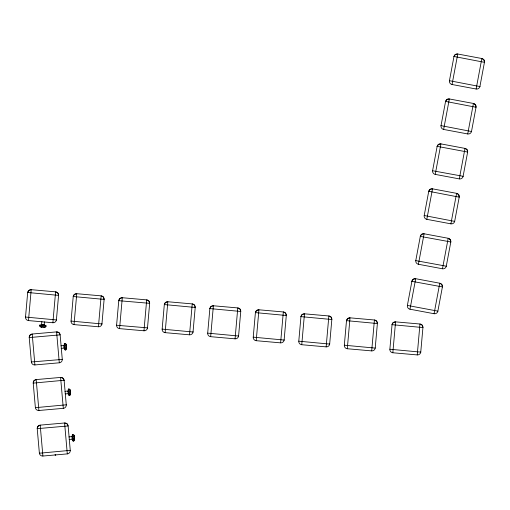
<?xml version="1.0" encoding="UTF-8"?>
<svg xmlns="http://www.w3.org/2000/svg" width="510" height="510" viewBox="0 0 510 510"><rect width="100%" height="100%" fill="white"/><g stroke="black" fill="none" stroke-linecap="round" stroke-linejoin="round"><path stroke-width="0.76" d="M25.513 317.048L27.687 292.491L58.573 295.379L56.4 319.936L25.513 317.048A3.264 3.264 0 0 0 28.477 320.586L52.874 322.741A3.264 3.264 0 0 0 56.419 319.776L56.406 319.885M52.874 322.741L55.609 291.835L57.821 292.989L58.573 295.379A3.264 3.264 0 0 0 55.609 291.835L31.206 289.68L28.821 290.432L27.667 292.644A3.264 3.264 0 0 1 31.206 289.68L28.477 320.586M71.049 321.172L73.23 296.514L104.116 299.402L101.943 323.958L71.056 321.07A3.264 3.264 0 0 0 74.02 324.609L98.424 326.763A3.264 3.264 0 0 0 101.962 323.799L101.955 323.85M116.599 325.093L116.599 325.093A3.264 3.264 0 0 0 119.569 328.631L143.967 330.786L146.695 299.88A3.264 3.264 0 0 1 149.659 303.424L148.914 301.034L146.695 299.88L122.298 297.725A3.264 3.264 0 0 0 118.76 300.69L149.666 303.329L147.498 327.873L116.592 325.246L118.773 300.537M162.148 329.116L164.322 304.559L195.209 307.447L193.035 332.004L162.148 329.116A3.264 3.264 0 0 0 165.112 332.654L189.51 334.809A3.264 3.264 0 0 0 193.054 331.844L193.041 331.882M207.691 333.138L209.865 308.582L240.752 311.47L238.578 336.026L207.691 333.138A3.264 3.264 0 0 0 210.655 336.676L235.059 338.831A3.264 3.264 0 0 0 238.597 335.867L238.578 336.007M235.059 338.831L237.787 307.925L240 309.079L240.752 311.47A3.264 3.264 0 0 0 237.787 307.925L213.384 305.77L211 306.523L209.846 308.735A3.264 3.264 0 0 1 213.384 305.77L210.655 336.676M253.228 337.263L255.408 312.604L286.295 315.492L284.121 340.049L253.234 337.161A3.264 3.264 0 0 0 256.205 340.699L280.602 342.854A3.264 3.264 0 0 0 284.14 339.889L284.134 339.947M280.602 342.854L283.33 311.948L285.549 313.102L286.295 315.492A3.264 3.264 0 0 0 283.33 311.948L258.933 309.793L256.549 310.545L255.389 312.757A3.264 3.264 0 0 1 258.933 309.793L256.205 340.699M298.784 341.222L300.951 316.627L331.838 319.515L329.67 344.072L298.784 341.184A3.264 3.264 0 0 0 301.748 344.722L326.145 346.876A3.264 3.264 0 0 0 329.683 343.912L329.67 344.052M326.145 346.876L328.873 315.97L331.092 317.124L331.838 319.515A3.264 3.264 0 0 0 328.873 315.97L304.476 313.816L302.092 314.568L300.938 316.78A3.264 3.264 0 0 1 304.476 313.816L301.748 344.722M389.869 349.261L392.043 324.666L422.93 327.56L420.756 352.117L389.869 349.229A3.264 3.264 0 0 0 392.834 352.767L417.237 354.922A3.264 3.264 0 0 0 420.775 351.957L420.756 352.098M417.237 354.922L419.966 324.016L422.178 325.17L422.93 327.56A3.264 3.264 0 0 0 419.966 324.016L395.562 321.861L393.178 322.613L392.024 324.825A3.264 3.264 0 0 1 395.562 321.861L392.834 352.767M55.22 454.984L55.718 454.869L55.207 454.971M34.903 364.943L32.194 334.031A3.264 3.264 0 0 0 29.223 337.575L29.975 335.191L32.194 334.031L56.591 331.895L58.975 332.641L60.135 334.86L62.284 359.422L31.365 361.972L29.223 337.575L60.135 334.86A3.264 3.264 0 0 0 56.591 331.895L59.307 362.801L34.903 364.943A3.264 3.264 0 0 1 31.365 361.972L31.365 361.972M38.9 410.486L36.191 379.58L33.972 380.734L33.22 383.118L35.381 407.681L66.268 404.806L64.113 380.25L33.22 383.118A3.264 3.264 0 0 1 36.191 379.58L60.588 377.438L62.972 378.19L64.126 380.409A3.264 3.264 0 0 0 60.588 377.438L63.304 408.344L38.9 410.486A3.264 3.264 0 0 1 35.362 407.522L35.381 407.662M39.372 453.141L39.359 453.065A3.264 3.264 0 0 0 42.897 456.036L67.301 453.894A3.264 3.264 0 0 0 70.265 450.356L39.378 453.224L37.217 428.668L37.969 426.283L40.188 425.13L64.585 422.988L66.969 423.74L68.123 425.952L70.278 450.515M62.277 359.346L62.271 359.263A3.264 3.264 0 0 1 59.307 362.801M98.424 326.763L101.152 295.857L103.371 297.011L104.116 299.402A3.264 3.264 0 0 0 101.152 295.857L76.755 293.703L74.371 294.455L73.21 296.667A3.264 3.264 0 0 1 76.755 293.703L74.02 324.609M189.51 334.809L192.238 303.903L194.457 305.056L195.209 307.447A3.264 3.264 0 0 0 192.238 303.903L167.841 301.748L165.457 302.5L164.303 304.712A3.264 3.264 0 0 1 167.841 301.748L165.112 332.654M407.375 305.471L407.382 305.401A3.264 3.264 0 0 0 409.989 309.213L434.067 313.72L439.773 283.222A3.264 3.264 0 0 1 442.387 287.034L441.87 284.586L439.773 283.222L415.701 278.715A3.264 3.264 0 0 0 411.889 281.329L442.406 286.913L437.867 311.138L407.382 305.433L411.921 281.169M415.797 260.457L415.797 260.457A3.264 3.264 0 0 0 418.404 264.269L442.476 268.776L448.188 238.278A3.264 3.264 0 0 1 450.795 242.091L450.279 239.649L448.188 238.278L424.11 233.778A3.264 3.264 0 0 0 420.297 236.385L450.814 241.963L446.282 266.188L415.771 260.61L420.336 236.226M424.205 215.52L428.744 191.288L459.21 197.153L454.671 221.385L424.205 215.52A3.264 3.264 0 0 0 426.813 219.332L450.891 223.839A3.264 3.264 0 0 0 454.703 221.225L454.703 221.225M449.418 80.848L453.983 56.463L484.443 62.328L479.904 86.56L449.444 80.695A3.264 3.264 0 0 0 452.051 84.507L476.13 89.014A3.264 3.264 0 0 0 479.935 86.4L479.923 86.464M432.601 170.697L432.62 170.576A3.264 3.264 0 0 0 435.228 174.388L459.3 178.895L465.012 148.397A3.264 3.264 0 0 1 467.619 152.209L467.103 149.761L465.012 148.397L440.933 143.89L438.492 144.406L437.127 146.504L432.595 170.735L463.112 176.288L467.644 152.05L437.159 146.344M476.13 89.014L481.835 58.516A3.264 3.264 0 0 1 484.443 62.328L483.926 59.88L481.835 58.516L457.757 54.009L455.315 54.525L453.951 56.616A3.264 3.264 0 0 1 457.757 54.009L452.051 84.507M42.897 456.036L40.188 425.13A3.264 3.264 0 0 0 37.217 428.668L68.123 425.952A3.264 3.264 0 0 0 64.585 422.988L67.301 453.894M344.314 345.346L346.5 320.65L377.387 323.538L375.213 348.094L344.326 345.206A3.264 3.264 0 0 0 347.291 348.744L371.688 350.899A3.264 3.264 0 0 0 375.233 347.935L375.233 347.935M39.519 325.539L39.984 324.883L45.664 325.38L46.021 326.113A1.224 1.224 0 0 1 45.02 327.21L40.316 326.795A1.224 1.224 0 0 1 39.519 325.539L46.015 326.113M41.374 327.05L41.425 326.508M41.406 325.004L41.909 321.638M41.552 327.069L41.603 326.528M41.814 325.042L42.075 324.449M43.847 325.221L43.516 324.373M44.255 325.259L44.351 321.848M119.569 328.631L122.298 297.725L119.914 298.477L118.766 300.613M347.291 348.744L350.019 317.838L374.423 319.993L376.635 321.147L377.387 323.538A3.264 3.264 0 0 0 374.423 319.993L371.688 350.899M450.891 223.839L456.597 193.341L458.694 194.705L459.21 197.153A3.264 3.264 0 0 0 456.597 193.341L432.525 188.834L430.077 189.35L428.712 191.441A3.264 3.264 0 0 1 432.525 188.834L426.813 219.332M467.715 133.951L473.42 103.46L475.518 104.824L476.034 107.266L471.495 131.504L441.029 125.638L445.568 101.401L476.034 107.266A3.264 3.264 0 0 0 473.42 103.46L449.348 98.953L446.9 99.463L445.536 101.56A3.264 3.264 0 0 1 449.348 98.953L443.636 129.444L467.715 133.951A3.264 3.264 0 0 0 471.527 131.344L471.527 131.344M346.481 320.803L346.481 320.803A3.264 3.264 0 0 1 350.019 317.838L347.635 318.591L346.494 320.701M147.492 327.917L147.505 327.822A3.264 3.264 0 0 1 143.967 330.786M55.705 454.697L55.105 454.767M66.338 344.843L66.121 344.256A1.224 1.224 0 0 0 64.866 343.459L64.209 343.931L64.706 349.611L65.433 349.968A1.224 1.224 0 0 0 66.536 348.961L66.338 344.849M70.533 394.51L70.119 389.806A1.224 1.224 0 0 0 68.863 389.009L68.206 389.474L68.703 395.154L69.43 395.511A1.224 1.224 0 0 0 70.533 394.51L70.119 389.818M72.701 440.716L73.427 441.061A1.224 1.224 0 0 0 74.524 440.06L74.638 439.442M409.989 309.213L415.701 278.715L413.253 279.231L411.901 281.259M418.404 264.269L424.11 233.778L421.668 234.288L420.297 236.385M435.228 174.388L440.933 143.89A3.264 3.264 0 0 0 437.127 146.504L437.134 146.459M446.263 266.296L446.288 266.169A3.264 3.264 0 0 1 442.476 268.776M437.854 311.196L437.88 311.113A3.264 3.264 0 0 1 434.067 313.72M463.106 176.313L463.112 176.288A3.264 3.264 0 0 1 459.3 178.895M63.776 346.016L64.368 345.761M60.958 345.85L64.33 345.353M64.955 391.399L68.327 390.896M68.952 436.949L72.324 436.445M74.638 439.435L74.116 435.355A1.224 1.224 0 0 0 72.86 434.552L72.197 435.024L72.701 440.704M65.822 345.213L66.364 345.162M65.835 345.366L66.376 345.321M64.547 347.794L63.916 347.642M61.174 348.292L64.579 348.196M67.957 391.342L68.773 391.272M70.042 393.286L70.584 393.242M65.172 393.841L68.576 393.745M70.055 393.471L70.597 393.42M73.816 436.305L74.358 436.26M72.133 438.919L72.541 438.887M74.039 438.836L74.581 438.791M69.169 439.384L72.573 439.295M74.052 439.014L74.594 438.97M41.648 324.615L44.089 324.832M39.55 325.252L46.04 325.826M40.322 326.795L45.007 327.21M66.121 344.269L66.529 348.955M74.116 435.361L74.524 440.047M64.866 343.466L65.433 349.962M68.863 389.015L69.43 395.505M72.86 434.565L73.427 441.054M64.579 343.491L65.146 349.987M68.576 389.041L69.143 395.531M72.573 434.584L73.14 441.08M63.941 345.589L64.158 348.03M67.938 391.138L68.155 393.58M71.935 436.687L72.152 439.123M441.029 125.651L441.029 125.638A3.264 3.264 0 0 0 443.636 129.444M66.274 404.895L66.268 404.806A3.264 3.264 0 0 1 63.304 408.344"/></g></svg>
